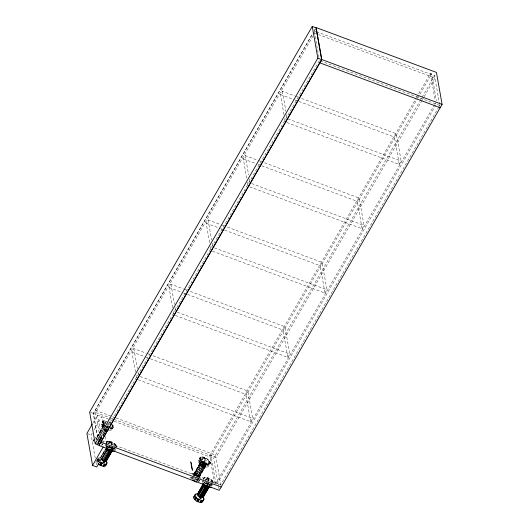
<?xml version="1.0" encoding="UTF-8"?>
<svg xmlns="http://www.w3.org/2000/svg" width="529" height="529" viewBox="0 0 529 529"><rect width="100%" height="100%" fill="white"/><g stroke="black" fill="none" stroke-linecap="round" stroke-linejoin="round"><path stroke-width="0.4" stroke-dasharray="2.65 1.98" d="M100.047 441.259L100.067 439.943L99.022 439.401M212.532 483.037L212.552 482.369L213.663 482.673L212.552 482.369M190.599 461.896L191.438 462.273L190.764 461.81L190.632 462.624L191.405 462.379M191.048 464.455L191.677 465.256L190.909 465.031L191.313 464.383L191.862 464.76L191.677 465.256M191.22 462.696L190.387 462.26M191.452 463.979C190.81 461.731 191.551 465.414 190.85 463.126M195.307 473.521L193.859 475.915L195.247 474.863L195.307 473.521L197.674 474.229L198.851 475.644L197.026 478.077M205.464 463.278L205.51 462.875L206.145 463.688L204.921 463.477L205.51 462.875L204.921 463.477L205.464 463.278L206.065 463.768M112.492 447.97L112.584 447.389L112.684 448.07L112.128 448.268L111.692 447.322L112.684 448.07L112.128 448.268L112.069 447.574M193.879 473.786L200.531 461.837L201.251 461.619L193.879 473.786L194.414 474.612L202.402 460.957M200.531 461.837L200.617 462.491M206.118 464.991L199.202 476.966L199.85 476.014L199.307 475.187L206.052 463.893L205.298 463.067L198.653 474.467L197.615 473.713L204.531 461.738M204.035 482.904L204.141 482.303L204.862 482.084L204.214 483.208M209.993 485.232L209.471 484.306L208.823 485.437M104.206 425.442L97.66 436.782L104.206 425.442L103.472 425.653L96.926 436.994L97.362 438.429M103.472 425.653L103.558 426.308M100.424 458.061L105.416 449.002M100.536 457.459L106.977 446.721C108.419 444.274 106.243 448.605 107.823 445.901M210.178 463.649L210.416 462.538L208.472 459.701A5.931 2.658 30 0 0 202.012 456.818A5.931 2.658 30 0 0 200.187 459.496L200.65 460.812L202.786 462.703A5.931 2.658 30 0 0 210.178 463.649L209.887 461.996A5.931 2.658 30 0 0 202.395 457.215A5.931 2.658 30 0 0 200.65 460.812L207.051 464.164L209.266 464.217L210.416 462.538L209.887 461.996L209.345 462.849L208.915 462.571L209.107 461.738L209.914 462.663L209.828 461.989M112.776 426.414L112.902 425.852L111.811 426.037L112.935 426.764L112.902 425.852L112.935 426.764L111.996 425.766M116.744 446.536L116.658 446.906L115.606 446.225L116.744 446.536L116.162 446.575M193.363 480.848L194.798 478.051L193.581 480.167M191.095 466.056C193.349 467.914 190.995 464.178 191.544 466.109M191.319 467.332C193.409 468.41 190.374 466.274 192.305 467.491M191.544 468.608C193.7 469.845 190.698 467.114 192.351 469.091M191.769 469.891C194.024 470.903 190.757 468.787 192.761 470.05M191.306 465.685L191.901 466.538M191.531 466.962L192.126 467.815M191.756 468.244L191.974 468.648M192.04 469.494L192.305 469.99M97.224 445.134L98.665 442.343L97.766 441.88M103.003 422.711L103.115 422.387L104.246 423.114L103.624 423.531L103.003 422.711L104.246 423.114L103.36 422.955L103.115 422.387M209.14 484.438L209.676 484.233L209.14 484.438L208.505 483.843L208.724 483.413M200.517 458.987L201.113 459.483L201.251 459.02L200.008 458.941L201.113 459.483L201.251 459.02L200.008 458.941M205.054 458.273L203.777 457.916L204.498 457.492L205.054 458.273L203.777 457.916L204.498 457.492L204.968 458.425L204.141 457.803M97.534 437.476L93.302 413.493L312.56 33.724M318.868 57.244L314.213 30.861L315.357 28.877M97.594 437.027L93.428 413.44L313.565 32.157M313.975 31.442L316.038 27.865M312.97 36.025L95.617 412.488L108.729 417.381M135.45 371.993L131.9 351.871L133.811 348.558L146.13 353.154M172.586 307.666L169.035 287.545L170.946 284.238L183.272 288.827M209.583 242.54L206.171 223.218L208.082 219.912L220.408 224.508M246.719 178.22L243.314 158.898L245.218 155.592L257.544 160.181M284 114.7L280.449 94.572L282.36 91.266L294.679 95.861M92.628 423.55L97.521 415.067L100.484 431.856M95.227 458.2L91.133 435.023L92.357 432.901M93.99 430.077L101.747 416.64L103.578 427.035M102.593 421.99L103.935 420.727L104.954 420.628A6.123 2.744 30 0 1 106.197 420.793M102.897 426.857L104.418 424.218L103.208 423.775L101.687 426.414L102.897 426.857L102.573 425.276L101.356 424.833L103.234 421.639L106.005 421.329L106.157 422.063L104.636 424.701L104.484 423.967L106.005 421.329M94.248 439.004L93.025 441.113L93.858 442.661M102.573 425.276L104.094 422.638L104.418 424.218M102.362 427.121L102.566 426.771M96.926 436.994L103.651 425.779M95.789 439.916L96.602 438.515L95.491 437.543L94.982 437.668L96.086 438.64L96.602 438.515M97.415 436.947L102.295 428.49M103.922 425.673C101.237 430.441 102.461 426.05 104.094 426.764M96.252 439.85L97.065 438.442M100.014 433.449L102.454 429.217M96.324 444.671L97.548 442.561L98.44 443.024M108.776 423.008L107.248 425.647L107.096 424.913M101.773 438.257L100.629 437.556L107.539 425.574M99.359 442.198L98.645 441.675L99.862 439.566L100.556 439.176L101.27 439.698M103.466 428.179L105.707 429.865L107.228 427.227L107.076 426.493L109.695 427.439M97.442 444.453L98.665 442.343M98.645 441.675L100.556 439.176M107.149 430.487L106.012 430.189L100.173 440.545L105.866 430.679L103.724 429.29M100.45 439.857L319.45 60.537M100.173 440.545L98.983 439.969L105.535 428.629L106.719 429.198L107.089 428.569M104.12 434.084L106.56 429.859M108.326 426.91L107.579 428.093L106.62 427.28M103.406 435.433L106.66 429.799M101.641 445.57L102.454 444.162M101.905 445.259L103.294 443.077M111.447 429.945L112.968 427.306L111.758 426.87L110.237 429.508L111.447 429.945L111.097 430.5L108.319 430.811M113.259 427.511L113.457 427.161M106.203 442.456L107.546 441.186C111.394 440.961 115.553 443.362 117.107 446.866M105.35 444.638L106.845 442.105L108.465 441.655L109.615 441.794L109.767 442.528L109.007 443.844M98.996 461.09L97.885 460.118L99.102 458.008L98.592 458.134L96.642 461.579L98.063 462.181L98.05 461.724L96.622 461.123L97.594 458.722M96.622 461.123L97.845 459.013L99.267 459.615L97.475 463.126L96.642 461.579M105.681 446.218L106.441 444.902M107.275 446L106.508 447.316L106.184 445.735L107.327 443.758M98.05 461.724L99.267 459.615M106.435 447.243L107.083 446.112M108.478 443.771L109.615 441.794M101.495 456.415L105.972 448.658M99.399 460.382L100.212 458.974M102.659 454.59L105.912 448.956M107.539 446.139L106.461 446.912M102.897 454.424L105.337 450.199M106.99 446.899L107.909 446.873L107.327 447.501M109.754 446.178L108.901 447.653L107.764 447.355L107.909 446.873M110.74 442.099L110.945 441.748L111.665 442.575L111.348 442.938L110.369 442.204L110.945 441.748L110.369 442.204L111.348 442.938L110.693 442.158L111.665 442.575M108.901 447.653L109.047 447.17L110.138 447.799M111.09 444.717L112.234 442.74L116.254 446.192L106.494 442.661M110.865 446.112L112.386 443.474L112.234 442.74M109.926 448.281L110.885 446.615M110.991 448.909L111.844 447.435M111.083 448.85L111.936 447.375L112.703 448.208L113.067 447.574M112.545 449.227L113.305 447.904L110.693 446.959L110.845 447.693L109.02 446.483M112.393 449.934L112.756 449.3M113.133 448.83L112.948 449.59L112.703 448.208M113.9 447.732L115.044 445.755L115.368 447.336L113.847 449.974L113.517 448.394L114.733 448.83L115.877 446.853M112.697 449.954L113.457 448.638L114.614 448.777M115.058 450.41L115.825 449.088M199.691 458.193L201.007 456.917M199.969 463.047L201.489 460.409L200.299 459.972L198.778 462.611L199.969 463.047L199.645 461.467L198.448 461.03L199.975 458.392A5.601 2.506 30 0 1 203.037 457.506L203.189 458.24L201.668 460.878L204.24 461.804L205.761 459.165L205.609 458.438L204.088 461.076L204.24 461.804M199.645 461.467L201.165 458.828L201.668 460.878M199.426 463.311L199.625 462.954M203.037 457.506L201.516 460.144A5.601 2.506 30 0 0 198.448 461.03M190.936 478.851L191.749 477.449M194.064 473.839L200.98 461.857M193.978 473.177L194.705 472.966L201.251 461.619M193.277 476.021L194.493 473.911L195.28 474.163L195.551 475.049L194.765 474.797L194.493 473.911M191.868 478.719L192.682 477.31M201.523 464.052L202.66 464.746L196.107 476.087L194.222 474.566L200.967 463.272M205.206 463.126L203.09 461.751L196.603 473.224L195.485 472.933L201.972 461.46L201.073 461.493M191.987 478.791L193.211 476.682M193.951 476.206L194.765 474.797M194.064 476.272L195.28 474.163M192.516 479.36L193.74 477.251M194.976 475.392L201.985 463.358M196.603 473.224L203.46 461.116M202.66 464.746L196.014 476.146L197.185 476.708L204.095 464.733M204.108 462.67L204.26 463.404L202.739 466.042L202.587 465.308L204.108 462.67L206.68 463.602L206.832 464.336L199.744 476.622M194.864 479.915L195.677 478.514L195.466 479.195L194.586 478.738M196.305 477.442L197.529 475.326L198.23 475.849L197.006 477.958M197.185 476.708L203.672 465.236L205.569 465.494M198.653 474.467L205.662 462.432M214.648 483.473L209.735 455.641L415.999 98.387M416.409 97.673L430.441 73.379L431.704 73.848L436.478 100.88M195.75 481.04L196.967 478.924M199.202 476.966L198.243 476.867L204.789 465.52M138.274 379.815L250.72 421.732L245.886 394.363L247.797 391.057L153.066 355.739M175.41 315.489L287.855 357.412L283.022 330.043L284.933 326.737L187.888 290.553M212.546 251.163L324.991 293.086L320.164 265.717L322.068 262.41L225.03 226.227M249.681 186.843L362.134 228.766L357.3 201.397L359.211 198.084L262.166 161.907M286.817 122.516L399.269 164.44L394.436 137.071L396.347 133.764L299.302 97.581M199.307 475.187L206.416 463.259M196.841 480.398L197.654 478.99L198.382 479.975L197.158 482.084M199.023 476.841L206.68 463.602M215.918 483.942L211.005 456.117L417.269 98.857M417.679 98.143L431.704 73.848M198.706 477.713L197.489 479.823L197.198 479.281M199.658 475.968L206.211 464.621L205.86 463.847M199.565 476.497L206.482 464.515M198.474 478.771L197.257 480.887L198.732 478.461M207.183 465.652L206.852 464.072L208.38 461.433L208.704 463.014L207.183 465.652L208.373 466.082L209.894 463.444L208.704 463.014M205.695 466.763L205.9 466.406A3.584 1.607 30 0 0 202.309 462.71A3.584 1.607 30 0 0 199.936 464.303A3.584 1.607 30 0 0 205.146 466.915L205.9 466.406M206.852 464.072L208.049 464.502L209.57 461.863A5.601 2.506 30 0 0 205.609 458.438M198.587 481.714L200.061 479.287M197.515 480.57L198.844 481.397L199.896 479.783M218.563 486.33L213.623 458.352L419.656 101.489M420.072 100.768L421.725 97.911M422.135 97.191L435.678 73.736M203.301 478.652L204.617 477.376M422.129 100.212L215.938 457.347L113.358 419.1M422.545 99.492L423.782 97.349M424.198 96.628L434.937 78.021L318.478 34.603M205.278 481.337L206.806 478.705L206.654 477.971A5.601 2.506 30 0 0 203.586 478.857L202.065 481.496L203.255 481.926L203.586 483.506M202.772 482.415L203.533 481.099M205.126 480.61L206.654 477.971M204.227 482.957L204.597 482.322M196.887 496.486L198.104 494.37M204.736 483.4L204.935 483.05L206.112 483.473L205.913 483.823L204.796 483.532L204.994 483.182M206.707 482.21L205.913 483.823M207.699 481.535L209.226 478.897A5.601 2.506 30 0 1 213.18 482.329L203.586 478.857M207.851 482.269L209.372 479.631L209.226 478.897M207.871 482.772L207.018 484.253M206.958 484.452L207.718 483.136L209.008 483.599M207.11 485.186L207.871 483.87L207.718 483.136M206.112 483.473L208.168 484.716L208.909 483.526L209.471 484.306M210.026 483.724L209.015 485.483L208.168 484.716M209.53 485.384L210.291 484.061M209.729 485.615L210.092 484.981M210.846 483.876L211.99 481.899L212.314 483.48M211.554 484.795L210.793 486.118L210.469 484.538M250.72 421.732L252.631 418.426L247.797 391.057M287.855 357.412L289.766 354.106L284.933 326.737M324.991 293.086L326.902 289.78L322.068 262.41M362.134 228.766L364.038 225.46L359.211 198.084M399.269 164.44L401.18 161.133L396.347 133.764M215.753 483.632L434.395 104.94M434.805 104.226L435.631 102.798M217.022 484.101L436.485 103.982M438.944 106.825L220.772 484.716L103.532 441.007M203.619 479.406L204.068 479.611M112.968 427.306L112.617 427.862L109.847 428.173M190.837 464.819L191.855 464.938M93.759 439.778L93.011 440.664L94.44 441.259M208.671 478.738L208.353 479.102L207.712 477.918L208.664 478.328L208.671 478.738L207.712 477.918L208.353 479.102L208.664 478.328M103.968 423.18L103.624 423.531L103.36 422.955M204.101 457.863L204.498 457.492M101.356 424.833L102.381 423.941L104.484 423.967M193.859 475.915L197.674 474.229M107.942 427.068L108.505 426.705M197.615 473.713L196.543 473.091M208.909 483.526L207.778 482.832M107.268 426.149L108.233 426.969M106.415 427.63L107.38 428.45M97.105 437.126L97.66 436.782M100.629 437.556L99.531 436.921M109.933 448.149L108.842 447.521M111.196 448.559L112.049 449.333M100.715 457.585L101.27 457.248M197.529 475.326L196.848 475.723L197.555 476.245L198.23 475.849M209.345 462.849L209.914 462.663L208.915 462.571L209.702 462.551M191.392 473.885L193.409 473.349L196.57 474.368L199.387 476.457L200.551 478.639M191.63 463.655L190.638 463.497M192.08 466.214L191.63 466.155M192.53 468.773L192.08 468.714M94.995 437.516L96.364 437.172M98.606 457.982L99.981 457.638M96.602 460.435L97.376 460.243L98.487 461.215L99.703 459.106L98.592 458.134M111.097 428.523L112.856 428.087A5.852 2.619 30 0 0 112.293 424.886M109.807 441.259L106.607 441.887A5.852 2.619 30 0 0 106.501 444.109M112.856 428.087L111.302 428.173A6.123 2.744 30 0 1 110.065 428.007M103.975 426.248L102.851 426.453A3.531 1.58 30 0 0 102.652 427.736M106.944 446.734L107.592 446.707A3.696 1.653 30 0 1 110.845 448.017L112.095 449.181M195.426 472.8L194.705 472.966M104.292 426.407L102.824 426.777L102.91 427.432M106.785 447.25L107.764 447.355M104.544 426.724L102.646 426.804A3.531 1.58 30 0 0 102.447 428.087M198.137 479.77L196.762 479.638L193.581 477.985M197.694 479.909L198.382 479.975M97.885 460.118L99.869 460.309M111.811 426.037L112.697 426.202M198.415 477.171L199.724 477.456L200.015 477.998M100.53 443.679L101.859 443.97L102.302 444.79M114.714 448.989L112.102 448.413L108.782 446.496M203.149 461.883L201.972 461.46M206.211 464.621L206.118 465.15M197.125 476.576L198.243 476.867M107.797 429.363L106.719 429.198M107.969 447.005L109.047 447.17M208.505 483.843L209.676 484.233M203.189 458.24L205.761 459.165M102.877 422.195L111.143 425.184M199.975 458.392L209.57 461.863M202.587 465.308L205.153 466.241L205.305 466.968A5.601 2.506 30 0 0 208.373 466.082M109.767 442.528L112.386 443.474M206.806 478.705L209.372 479.631M104.967 445.299L106.184 445.735M314.213 30.861L315.753 31.436M316.527 31.727L434.534 75.72L439.473 103.697M314.623 33.168L317.704 34.312M320.224 60.822L439.771 105.397M295.453 96.146L298.535 97.296M280.449 94.572L294.309 99.743M295.083 100.027L298.164 101.178M298.931 101.462L394.436 137.071M287.961 118.926L401.18 161.133M258.311 160.472L261.392 161.616M243.314 158.898L254.866 163.203M257.947 164.354L261.022 165.504M261.795 165.789L357.3 201.397M251.592 183.537L364.038 225.46M221.175 224.792L224.256 225.943M206.171 223.218L220.038 228.389M220.805 228.673L223.886 229.824M224.66 230.115L320.164 265.717M214.457 247.856L326.902 289.78M184.039 289.118L187.121 290.269M169.035 287.545L182.902 292.716M183.669 293L186.75 294.15M187.524 294.435L283.022 330.043M177.321 312.183L289.766 354.106M146.903 353.438L149.985 354.589M131.9 351.871L149.614 358.47M150.381 358.761L245.886 394.363M140.178 376.503L252.631 418.426M115.262 417.665L95.207 410.187L99.445 434.17M116.036 417.95L215.528 455.046L221.175 487.017M109.496 417.665L112.584 418.816M209.735 455.641L211.005 456.117M90.386 412.309L93.428 413.44M93.302 413.493L109.496 419.537M110.27 419.821L113.351 420.972M114.125 421.263L213.623 458.352M87.616 433.707L91.133 435.023M205.292 463.344L206.145 463.688M106.441 443.157A5.859 2.625 30 0 1 107.546 441.186L108.366 441.444A6.123 2.744 30 0 1 113.735 443.447L115.137 444.016L116.578 446.324L116.869 447.977M99.287 460.071L97.858 459.47L97.845 459.013M98.11 439.13L100.12 440.174L100.503 441.226M202.561 464.806L203.672 465.236M207.758 478.269L208.353 478.566M97.819 442.469L99.115 443.137M99.637 437.529L101.138 438.415M204.088 461.076L206.475 462.67L208.049 464.502M108.981 446.139L110.898 447.435A6.13 2.744 30 0 0 114.912 448.632M98.744 441.041L100.034 441.913M192.225 469.95L192.576 470.374M103.922 428.933L106.012 430.189M200.134 458.729L201.053 459.397M99.578 438.21L101.297 439.473M99.862 439.566L100.576 440.088M98.262 440.498L99.333 441.285M202.739 466.042L198.778 462.611M109.906 423.021L111.467 424.364M105.39 425.693L103.763 424.265A5.859 2.625 30 0 1 103.935 420.727M105.727 426.519L103.558 424.615A5.852 2.619 30 0 1 102.996 421.421L104.755 420.985A6.123 2.744 30 0 1 107.361 421.553M113.735 443.447L115.904 445.352M195.247 474.863L197.079 476.107L198.421 476.279L194.665 475.24L195.611 476.378M99.062 461.123L97.984 459.979L97.925 458.154M198.752 474.407L199.499 475.24M109.529 426.526L111.116 428.364L112.644 425.726L111.983 424.807M200.187 459.496L202.786 462.703M103.208 423.775L103.869 424.694M101.687 426.414L102.342 427.333M211.011 484.048L211.66 484.967M102.738 440.862L103.624 442.502M102.785 441.312L103.082 441.86M198.798 480.107L199.235 480.927M106.726 442.852L106.884 443.196M105.555 429.131L105.707 429.865M439.612 104.497L440.181 107.698M430.441 73.379L435.235 100.543M282.36 91.266L285.911 111.394M286.48 114.608L287.187 118.635M284.714 118.727L285.283 121.941M245.218 155.592L248.63 174.907M249.344 178.934L250.052 182.961M247.433 182.241L248.141 186.268M208.082 219.912L211.633 240.04M212.202 243.261L212.632 245.674M210.297 246.567L211.005 250.594M218.702 487.13L218.986 488.73M170.946 284.238L174.497 304.36M175.066 307.58L175.496 309.994M173.3 311.693L173.869 314.914M133.811 348.558L137.361 368.687M137.93 371.907L138.36 374.32M136.019 375.213L136.733 379.24M104.14 430.236L104.709 433.43M105.271 436.63L106.402 443.024M106.541 443.824L107.248 447.818M101.191 435.856L101.614 438.25M100.007 437.364L100.854 442.165M98.308 441.093L98.883 444.347M98.096 440.677L98.804 444.671M95.934 462.201L96.781 466.995M191.498 477.449L191.518 477.905L190.116 477.31L190.136 477.998M211.58 484.928A5.601 2.506 30 0 1 210.443 484.795M207.871 483.87A5.601 2.506 30 0 1 206.012 482.706M204.624 482.884A3.584 1.607 30 0 1 208.512 484.736M205.173 483.361A3.584 1.607 30 0 1 207.619 484.524M212.883 484.683A5.931 2.658 30 0 1 211.878 484.782M209.312 484.227A5.931 2.658 30 0 1 206.601 482.818M203.473 479.062A5.931 2.658 30 0 1 207.5 477.608A5.931 2.658 30 0 1 213.703 482.104M212.678 485.033A5.931 2.658 30 0 1 205.774 482.712M203.268 479.413A5.931 2.658 30 0 1 207.302 477.958A5.931 2.658 30 0 1 213.498 482.455M108.974 421.831A6.123 2.744 30 0 1 110.323 422.631M108.769 422.182A6.123 2.744 30 0 1 110.118 422.982M112.498 424.536A5.865 2.625 30 0 1 112.327 428.08M106.759 430.652A3.696 1.653 30 0 1 104.273 429.475M105.721 430.732A3.696 1.653 30 0 1 104.874 430.328M108.736 430.613A3.531 1.58 30 0 1 108.452 430.93M105.377 427.002A3.696 1.653 30 0 1 107.03 427.908M105.582 426.652A3.696 1.653 30 0 1 107.228 427.558M108.002 427.313A6.123 2.744 30 0 1 105.932 426.169M108.491 427.948A6.123 2.744 30 0 1 107.083 427.32M209.894 463.444A5.601 2.506 30 0 1 206.832 464.336M204.26 463.404A5.601 2.506 30 0 1 200.299 459.972M108.154 447.19A3.696 1.653 30 0 1 110.64 448.367M199.678 463.311C204.181 472.417 209.557 462.703 199.678 463.311M199.883 462.961C204.386 472.066 209.762 462.346 199.883 462.961M192.549 473.726L192.047 473.858L193.138 474.824L193.64 474.692L192.549 473.726M199.876 464.852A3.584 1.607 30 0 0 205.417 467.081A3.584 1.607 30 0 0 202.382 463.166A3.584 1.607 30 0 0 199.876 464.852"/><path stroke-width="0.79" d="M197.489 494.251L203.288 483.777L197.489 494.251L198.031 495.078L203.929 484.862L197.839 495.032L199.717 496.552L205.622 486.336L203.738 484.809M203.288 483.777L203.374 484.432L197.681 494.298M208.538 487.083L202.633 497.306L203.354 497.088L203.46 496.48M105.661 461.149L111.559 450.933L105.661 461.149L106.395 460.938L111.791 451.171M194.46 480.623L194.249 481.304L196.477 482.025M193.687 496.632L193.713 497.32L194.93 495.21L193.753 498.463L194.546 499.316L195.77 497.207L196.292 497.769L195.075 499.885L195.875 500.738L196.98 501.307L198.005 499.224M200.048 501.565L200.775 502.55L201.992 500.441L201.304 500.374L200.088 502.484L197.859 501.77L199.294 498.973M99.941 465.13L101.376 462.339L99.941 465.13L98.01 463.695M100.834 465.593L102.276 462.802L100.834 465.593L103.102 466.327L104.325 464.217L105.02 464.283L103.803 466.399L103.069 465.408M312.242 26.45L89.632 412.025L95.227 443.745L99.029 445.16L321.639 59.585L316.038 27.865L312.242 26.45L317.836 58.17L95.227 443.745M92.218 424.258L86.908 433.449L92.555 465.421L96.781 466.995L107.387 448.618M321.771 59.532L98.943 445.471L219.264 490.33L442.092 104.385L436.445 72.413L316.124 27.554L321.771 59.532L442.092 104.385M92.555 465.421L103.168 447.045M100.781 458.841L101.542 459.675L107.539 449.399L108.59 450.159L102.6 460.435L103.783 461.01L110.336 449.663M107.242 449.809L107.539 449.399M110.277 449.531L103.724 460.871L104.034 462.346L105.119 460.766M105.84 461.281L104.861 461.169L111.414 449.829M104.927 461.301L111.474 449.961M107.123 458.868L107.936 457.459M109.159 455.35L109.972 453.935M110.786 452.526L111.599 451.118M106.395 460.938L112.095 451.072L109.483 451.138L107.334 449.749M106.474 463.92L105.251 466.036L103.803 466.399M106.739 463.609L105.516 465.725L105.919 465.256M194.546 499.316L195.604 499.257L196.418 497.849M198.587 495.858L204.584 485.582M207.342 485.834L200.795 497.174L199.625 496.612L205.622 486.336M196.98 501.307L198.196 499.197L199.076 499.66L197.859 501.77M203.037 483.995A5.601 2.506 30 0 0 206.35 486.508L207.11 485.186M200.795 497.174L207.282 485.701M202.812 497.432L201.853 497.333L207.752 487.11L205.53 486.396M201.913 497.465L207.752 487.11M203.043 496.599L207.923 488.141M206.528 490.793L207.342 489.385M203.182 496.956L209.16 486.614M203.354 497.088L209.682 486.118M203.672 499.753L202.197 502.173L200.775 502.55M201.331 497.531L200.643 498.536L198.282 495.706M202.032 496.744L200.643 498.536L199.777 496.262M202.455 501.862L202.845 501.393M209.51 486.872L208.763 487.374A3.584 1.607 30 0 1 205.312 486.376A3.584 1.607 30 0 1 203.176 483.863M198.315 493.425L197.595 493.643M108.59 450.159L111.738 451.058M101.542 459.675L102.6 460.435M114.707 450.966L111.936 451.277L111.784 450.543L109.166 449.597L109.318 450.331L107.076 448.645M112.26 451.045L111.143 451.25A3.696 1.653 30 0 1 107.883 449.941L106.633 448.777M195.664 494.324L196.16 494.192M207.811 487.242L208.71 487.216M203.725 485.212L205.325 486.746L208.333 487.434M200.736 497.042L201.853 497.333M104.861 461.169L103.783 461.01M198.282 494.225L197.019 493.815L195.003 494.344L195.069 496.176L197.191 498.45L200.372 500.103L203.129 500.361L204.168 499.105L203.004 496.923M317.836 58.17L321.639 59.585M319.86 62.839L440.181 107.698M100.854 442.165L221.175 487.017M100.133 462.267L103.373 463.94L106.177 464.217L107.235 462.968L106.058 460.779M101.158 463.02L102.057 463.483M100.16 464.455L101.059 464.918M192.258 480.272L193.363 480.848M197.191 500.626L198.071 501.089M106.428 449.134L107.685 450.291A3.696 1.653 30 0 0 110.171 451.468L112.069 451.396A3.531 1.58 30 0 0 112.353 451.078M195.604 499.257L196.133 499.819M102.236 459.747L104.034 462.346L103.281 460.29M102.639 459.866L104.034 462.346M106.402 461.777L106.693 462.32M203.334 497.915L203.625 498.463M206.35 486.508L206.198 485.774L208.77 486.7L208.922 487.434A5.601 2.506 30 0 0 211.64 487.103M209.372 486.786A3.584 1.607 30 0 1 205.926 487.183A3.584 1.607 30 0 1 203.037 483.771"/></g></svg>
